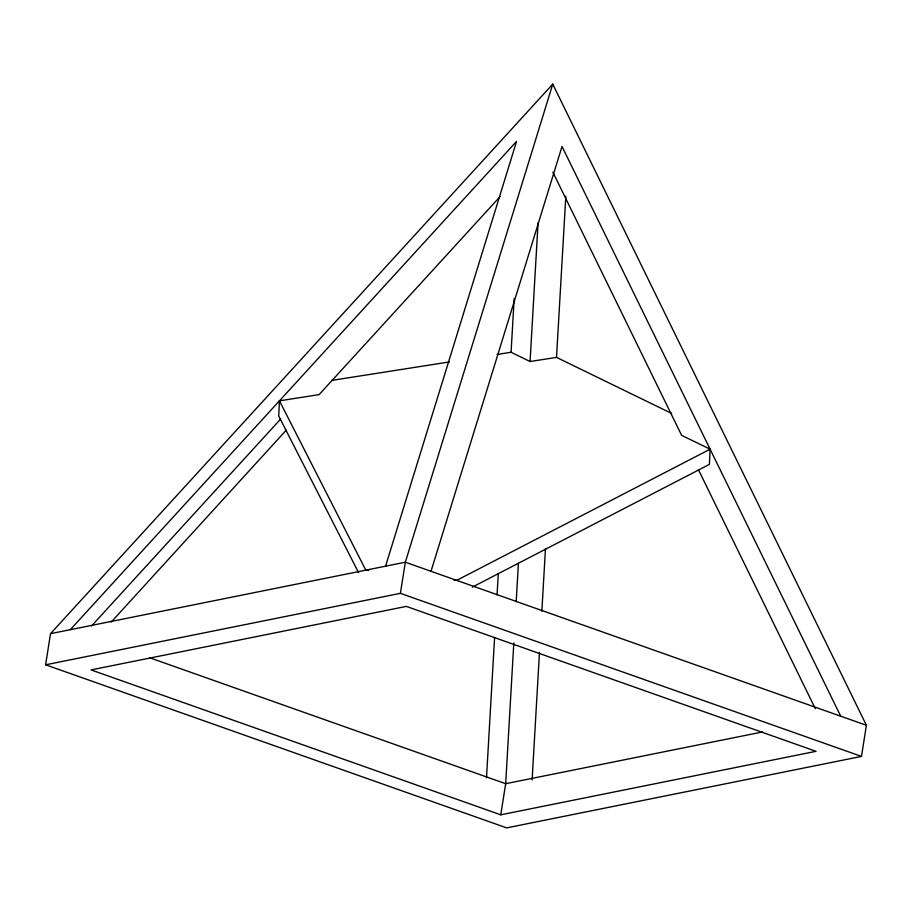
<?xml version="1.0" encoding="UTF-8"?>
<svg xmlns="http://www.w3.org/2000/svg" width="912" height="912" viewBox="0 0 912 912"><rect width="100%" height="100%" fill="white"/><g stroke="black" fill="none" stroke-linecap="round" stroke-linejoin="round"><path stroke-width="1.37" d="M500.118 196.547L319.12 394.611L279.448 400.835L278.73 416.043L358.633 572.736M552.877 172.163L681.606 435.309L710.106 449.194L709.388 464.402L472.359 587.1M486.495 777.742L494.6 637.34M497.063 594.795L498.294 573.523M671.677 413.455L556.514 357.379L530.066 361.528L511.073 352.271L514.174 298.566M513.809 642.971L505.681 783.693L500.756 814.815L91.04 669.91L406.319 606.4L816.023 751.317L500.756 814.815M516.192 601.749L518.415 563.365M530.066 361.528L538.08 222.688M532.106 780.011L539.482 652.365M541.853 611.245L545.456 548.842M556.514 357.379L565.816 196.274M45.6 664.802L50.525 633.669L552.763 84.121L866.4 725.291L861.475 756.413L506.673 827.879L45.6 664.802L400.391 593.336L861.475 756.413M400.391 593.336L405.327 562.202L552.763 84.121M385.559 566.181L516.58 141.36L70.292 629.69M431.011 571.288L562.02 146.456L840.716 716.205M111.275 621.995L286.3 430.122M91.565 625.951L280.611 419.098M710.106 449.194L456.684 580.374L453.937 580.066M50.525 633.669L405.327 562.202L866.4 725.291M762.364 731.983L505.681 783.693L149.705 657.78M331.569 380.429L449.365 361.95M497.04 354.472L511.073 352.271M368.551 570.479L365.803 570.171L279.448 400.835M698.478 469.805L815.328 708.692"/></g></svg>
